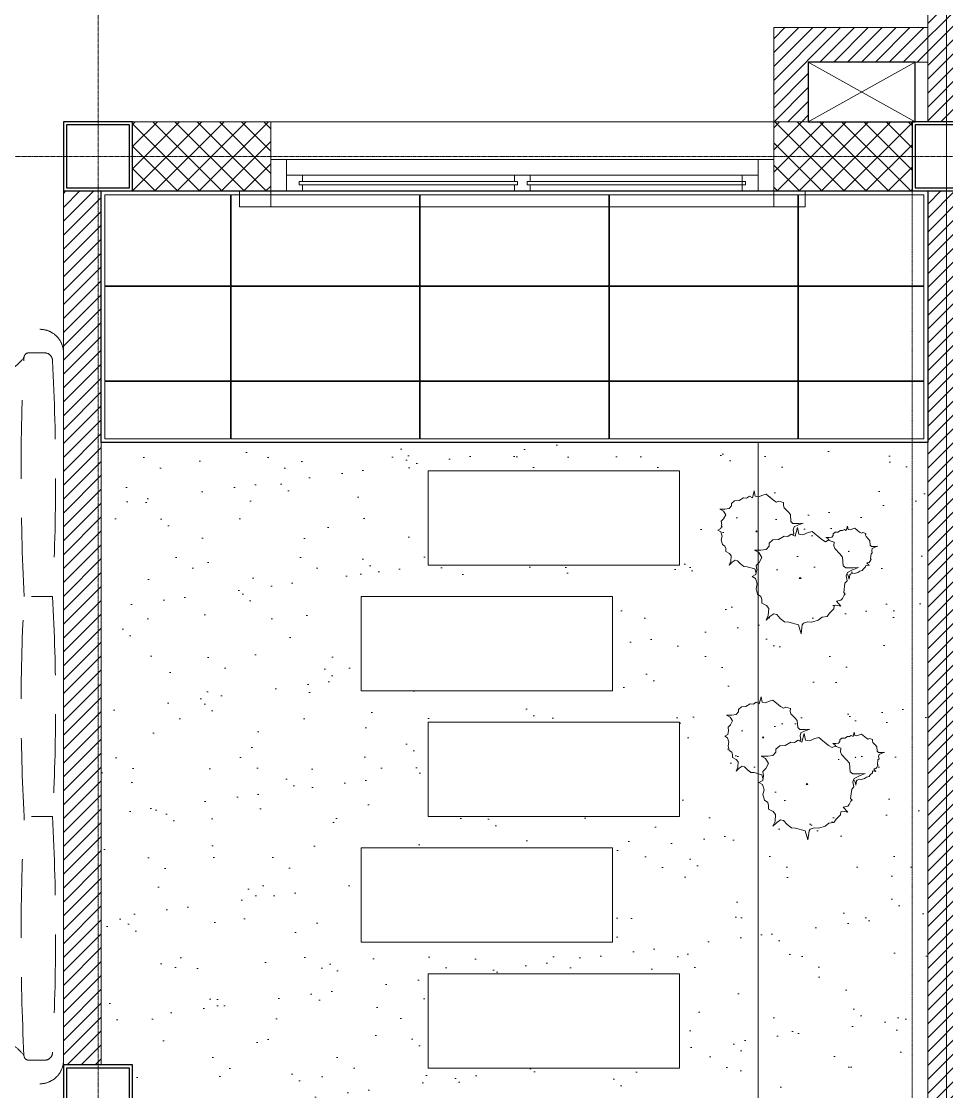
# Model space of a CAD drawing. Header units: millimetres. Extents: x 0 to 71617, y -15450 to 30894.
# Drawn here: x 33563 to 36507, y 20672 to 24076 of the extents above; entities that cross this region are included whole.
import ezdxf

# ---------------------------------------------------------------- set-up
doc = ezdxf.new("R2010")
doc.units = ezdxf.units.MM
doc.linetypes.add('CENTER2', pattern=[1.125, 0.75, -0.125, 0.125, -0.125])
doc.linetypes.add('HIDDEN', pattern=[0.375, 0.25, -0.125])
for name, color, linetype, lineweight in [('A-elevation 0.1(8)', 251, 'Continuous', 9), ('axis', 40, 'CENTER2', 5), ('DIM2', 4, 'Continuous', 5), ('Floor Hatch', 149, 'Continuous', 5), ('Furniture', 36, 'Continuous', 5), ('Hatch', 8, 'Continuous', 5), ('LINE-DETAIL-SAKURA', 2, 'Continuous', 30), ('tree', 251, 'Continuous', 0), ('Wall Brick', 5, 'Continuous', 15), ('Window', 133, 'Continuous', 5)]:
    doc.layers.add(name, color=color, linetype=linetype, lineweight=lineweight)
for name, color, linetype in [('COL', 5, 'Continuous'), ('DIM', 4, 'Continuous'), ('Floor tile', 44, 'Continuous'), ('WINDOW-PLAN-PANEL', 15, 'Continuous')]:
    doc.layers.add(name, color=color, linetype=linetype)
pattern_1 = [(45, (-2110, -10510), (-22.097087, 22.097087), [])]

# ---------------------------------------------------------------- blocks, each defined once
blk = doc.blocks.new('AD2')
at = {"layer": 'Hatch'}
for points in [[(-100, 0), (0, 0), (0, -50), (-100, -50)], [(1700, 0), (1600, 0), (1600, -50), (1700, -50)]]:
    blk.add_lwpolyline(points, close=True, dxfattribs=at)
blk.add_lwpolyline([(0, -50), (1600, -50)], dxfattribs=at)
at = {"layer": 'Window'}
blk.add_line((1550, 100), (50, 100), dxfattribs=at)
for points in [[(0, 0), (0, 100), (50, 100), (50, 0)], [(50, 0), (50, 50), (100, 50), (100, 0)], [(785, 30), (90, 30), (90, 20), (785, 20)], [(815, 30), (1510, 30), (1510, 20), (815, 20)]]:
    blk.add_lwpolyline(points, close=True, dxfattribs=at)
for points in [[(1550, 100), (1550, 0), (1600, 0), (1600, 100), (1550, 100)], [(775, 20), (775, 0), (100, 0), (100, 50), (775, 50), (775, 30)], [(825, 30), (825, 50), (775, 50), (775, 30)], [(825, 30), (825, 50), (1500, 50), (1500, 30)], [(775, 0), (50, 0)], [(775, 20), (775, 0), (825, 0), (825, 20)], [(1500, 20), (1500, 0), (825, 0), (825, 20)]]:
    blk.add_lwpolyline(points, dxfattribs=at)
at = {"layer": 'Window', "elevation": 0}
blk.add_lwpolyline([(1500, 30), (1500, 50), (1550, 50), (1550, 0), (1500, 0), (1500, 20)], dxfattribs=at)
blk = doc.blocks.new('GRIDLINE-GF')
at = {"layer": 'axis'}
for p, q in [((10600, -6362.2, -0.1), (10600, 12546.8)), ((48410, 6500), (-4020, 6500))]:
    blk.add_line(p, q, dxfattribs=at)
blk = doc.blocks.new('SHALF')
at = {"layer": 'Hatch'}
for points in [[(15285, 95), (15625, -95)], [(15625, 95), (15285, -95)]]:
    blk.add_lwpolyline(points, dxfattribs=at)
blk = doc.blocks.new('2D WALL G.F')
at = {"layer": 'Hatch'}
h = blk.add_hatch(dxfattribs=at)
h.set_pattern_fill('LINE', color=256, scale=250, angle=45, style=0)
h.set_pattern_definition(pattern_1)
h.paths.add_polyline_path([(9150, 3370), (9590, 3370), (9590, 3290), (9730, 3290), (9730, 3390), (10390, 3390), (10390, 3510), (9150, 3510)])
h.paths.add_polyline_path([(8070, 3370), (8070, 3370), (8000, 3370), (8000, 3510), (8550, 3510), (8550, 3370)])
h.paths.add_polyline_path([(8110, 1210), (9730, 1210), (9730, 2490), (9590, 2490), (9590, 1340), (8110, 1340)])
h.paths.add_polyline_path([(9210.2, -2590), (9210, 110), (9730, 110), (9730, -10), (9330, -10), (9330, -2590)])
h.paths.add_polyline_path([(9210, -3490), (9210, -3390), (9330, -3390), (9330, -3490)])
h.paths.add_polyline_path([(10610, 3510), (10710, 3510), (10710, 3390), (10610, 3390)])
h.paths.add_polyline_path([(14210, 3390), (15890, 3390), (15890, 3510), (14210, 3510)])
h.paths.add_polyline_path([(16060, 3390), (15940, 3390), (15940, 110), (16060, 110)])
h.paths.add_polyline_path([(15560, 110), (15560, 300), (15940, 300), (15940, 410), (15450, 410), (15450, 110)])
h.paths.add_polyline_path([(13190, -110), (13310, -110), (13310, -2890), (13190, -2890)])
h = blk.add_hatch(dxfattribs=at)
h.set_pattern_fill('NET', color=256, scale=400, angle=135, style=0)
h.set_pattern_definition([(135, (-2110, -10510), (-35.35534, -35.35534), []), (225, (-2110, -10510), (35.35534, -35.35534), [])])
h.paths.add_polyline_path([(13190, -3110), (13190, -3490), (12750, -3490), (12750, -3710), (13410, -3710), (13410, -3110)])
h.paths.add_polyline_path([(13410, -110), (13850, -110), (13850, 110), (13410, 110)])
h.paths.add_polyline_path([(15450, 110), (15890, 110), (15890, -110), (15450, -110)])
h = blk.add_hatch(dxfattribs=at)
h.set_pattern_fill('LINE', color=256, scale=250, angle=45, style=0)
h.set_pattern_definition(pattern_1)
h.paths.add_polyline_path([(15940, -110), (16060, -110), (16060, -4590), (15940, -4590)])
h.paths.add_polyline_path([(15940, -5410), (16060, -5410), (16060, -10290), (15940, -10290)])
h = blk.add_hatch(dxfattribs=at)
h.set_pattern_fill('LINE', color=256, scale=250, angle=45, style=0)
h.set_pattern_definition(pattern_1)
h.paths.add_polyline_path([(16060, -110), (15940, -110), (15940, -4590), (16060, -4590)])
h.paths.add_polyline_path([(16060, -5410), (15940, -5410), (15940, -10290), (16060, -10290)])
at = {"layer": 'Hatch', "color": 3, "linetype": 'HIDDEN', "elevation": 7.9}
blk.add_lwpolyline([(16000, -10500), (8000, -10500), (8000, 5500), (16000, 5500)], close=True, dxfattribs=at)
at = {"layer": 'Wall Brick'}
for points in [[(15940, 3390), (16060, 3390), (16060, 110), (15940, 110)], [(16060, 3390), (15940, 3390), (15940, 110), (16060, 110)], [(13410, -110), (13850, -110), (13850, 110), (13410, 110)], [(13850, 110), (13850, -110), (15450, -110), (15450, 110)], [(15450, 110), (15890, 110), (15890, -110), (15450, -110)], [(13190, -110), (13310, -110), (13310, -2890), (13190, -2890)], [(15940, -110), (16060, -110), (16060, -4590), (15940, -4590)], [(16060, -110), (15940, -110), (15940, -4590), (16060, -4590)]]:
    blk.add_lwpolyline(points, close=True, dxfattribs=at)
blk.add_lwpolyline([(15560, 110), (15560, 300), (15940, 300), (15940, 410), (15450, 410), (15450, 110), (15560, 110)], dxfattribs=at)
blk.add_blockref('SHALF', (275, 205), dxfattribs=at)
blk = doc.blocks.new('A$C71EB56D8')
at = {"layer": 'Furniture', "linetype": 'HIDDEN'}
for p, q in [((0.825, 1.2), (0.075, 1.2)), ((0.7, 1.05), (0.7, 1.2)), ((0.9104, 1.2), (1.8604, 1.2)), ((0.85, 0), (0.85, 1.175)), ((0.8854, 1.175), (0.8854, 0.375)), ((1.8854, 1.175), (1.8854, 0.375)), ((0, 1.125), (0, 0)), ((0.1107, 1.125), (0.06, 1.125)), ((0.7, 1.05), (0.25, 1.05)), ((0.852, 0.35), (0.035, 0.35)), ((0.25, 0), (0.25, 0.35)), ((0.9104, 0.35), (1.8604, 0.35)), ((0, -1.125), (0, 0)), ((0.25, 0), (0.25, -0.35)), ((0.85, 0), (0.85, -1.175)), ((0.852, -0.35), (0.035, -0.35)), ((0.7, -1.05), (0.25, -1.05)), ((0.7, -1.05), (0.7, -1.2)), ((0.1107, -1.125), (0.06, -1.125)), ((0.825, -1.2), (0.075, -1.2))]:
    blk.add_line(p, q, dxfattribs=at)
blk.add_lwpolyline([(0.825, -1.2), (2.2854, -1.2, 0.414214), (2.3854, -1.1), (2.3854, 0.95, 0.414214), (2.2854, 1.05), (1.8854, 1.05)], format="xyb", dxfattribs=at)
blk.add_circle((1.55, -0.35), 0.4, dxfattribs=at)
for centre, radius, start, end in [((0.075, 1.125), 0.075, 90, 180), ((0.825, 1.175), 0.025, 0, 90), ((0.9104, 1.175), 0.025, 90, 180), ((1.8604, 1.175), 0.025, 0, 90), ((0.06, 1.1), 0.025, 90, 180), ((0.1107, 1.11), 0.015, 2.703, 90), ((7.0416, 0.725), 7.0166, 176.93639, 183.06361), ((-7.3545, 0.7371), 7.4895, 357.03725, 2.85926), ((0.2466, 1.2007), 0.1507, 216.6573, 271.2862), ((-5.87, 0.7), 6.13, 356.72682, 3.27318), ((0.9104, 0.375), 0.025, 180, 270), ((1.8604, 0.375), 0.025, 270, 0), ((6.1532, 0), 6.1282, 176.72589, 183.27411), ((-5.9866, 0), 6.1216, 356.72233, 3.27767), ((7.0416, -0.725), 7.0166, 176.93639, 183.06361), ((-7.3545, -0.7371), 7.4895, 357.14074, 2.96275), ((-5.87, -0.7), 6.13, 356.72682, 3.27318), ((0.2466, -1.2007), 0.1507, 88.7138, 143.3427), ((0.06, -1.1), 0.025, 180, 270), ((0.1107, -1.11), 0.015, 270, 357.297), ((0.075, -1.125), 0.075, 180, 270), ((0.825, -1.175), 0.025, 270, 0)]:
    blk.add_arc(centre, radius, start, end, dxfattribs=at)
blk = doc.blocks.new('FURNITURE-GF')
at = {"layer": 'Furniture', "xscale": -1000, "yscale": 1000, "zscale": 1000}
blk.add_blockref('A$C71EB56D8', (10490, 1250), dxfattribs=at)
blk = doc.blocks.new('trees top 024')
at = {"color": 0}
for p, q in [((-1.515, 2.858), (-1.577, 2.629)), ((-1.484, 2.679), (-1.515, 2.858)), ((-2.166, 2.53), (-2.267, 2.44)), ((-2.019, 2.54), (-2.166, 2.53)), ((-1.872, 2.629), (-2.019, 2.54)), ((-1.771, 2.619), (-1.872, 2.629)), ((-1.678, 2.679), (-1.771, 2.619)), ((-1.577, 2.629), (-1.678, 2.679)), ((-1.376, 2.659), (-1.484, 2.679)), ((-1.236, 2.719), (-1.376, 2.659)), ((-1.128, 2.748), (-1.236, 2.719)), ((-0.872, 2.54), (-1.128, 2.748)), ((-0.779, 2.48), (-0.872, 2.54)), ((-0.701, 2.52), (-0.779, 2.48)), ((-0.546, 2.47), (-0.701, 2.52)), ((-2.655, 2.252), (-2.538, 2.192)), ((-2.484, 2.252), (-2.655, 2.252)), ((-2.538, 2.192), (-2.461, 2.063)), ((-2.345, 2.272), (-2.484, 2.252)), ((-2.267, 2.361), (-2.345, 2.272)), ((-2.267, 2.44), (-2.267, 2.361)), ((-0.554, 2.371), (-0.546, 2.47)), ((-0.531, 2.301), (-0.554, 2.371)), ((-0.399, 2.162), (-0.531, 2.301)), ((-0.322, 2.073), (-0.399, 2.162)), ((-2.531, 1.934), (-2.608, 1.854)), ((-2.608, 1.854), (-2.593, 1.735)), ((-2.461, 2.063), (-2.531, 1.934)), ((-0.306, 1.844), (-0.322, 2.073)), ((-0.236, 1.785), (-0.306, 1.844)), ((-0.043, 1.785), (-0.236, 1.785)), ((-0.058, 1.735), (0.097, 1.795)), ((0.097, 1.795), (-0.043, 1.785)), ((-2.616, 1.616), (-2.717, 1.556)), ((-2.717, 1.556), (-2.624, 1.506)), ((-2.624, 1.506), (-2.577, 1.367)), ((-2.593, 1.735), (-2.616, 1.616)), ((-1.446, 1.536), (-1.469, 1.506)), ((-1.469, 1.506), (-1.422, 1.506)), ((-1.422, 1.506), (-1.446, 1.536)), ((-0.291, 1.428), (-0.407, 1.354)), ((-0.165, 1.366), (-0.291, 1.428)), ((-0.25, 1.397), (-0.205, 1.447)), ((-0.229, 1.576), (-0.198, 1.665)), ((-0.205, 1.447), (-0.229, 1.576)), ((-0.198, 1.665), (-0.058, 1.735)), ((-0.087, 1.652), (-0.165, 1.366)), ((-0.048, 1.428), (-0.087, 1.652)), ((0.087, 1.404), (-0.048, 1.428)), ((0.262, 1.478), (0.087, 1.404)), ((0.397, 1.515), (0.262, 1.478)), ((0.717, 1.255), (0.397, 1.515)), ((1.155, 1.49), (1.092, 1.434)), ((1.092, 1.434), (1.092, 1.384)), ((1.247, 1.496), (1.155, 1.49)), ((1.339, 1.552), (1.247, 1.496)), ((1.402, 1.546), (1.339, 1.552)), ((1.461, 1.583), (1.402, 1.546)), ((1.524, 1.552), (1.461, 1.583)), ((1.562, 1.695), (1.524, 1.552)), ((1.582, 1.583), (1.562, 1.695)), ((1.65, 1.57), (1.582, 1.583)), ((1.737, 1.608), (1.65, 1.57)), ((1.805, 1.626), (1.737, 1.608)), ((1.964, 1.496), (1.805, 1.626)), ((2.023, 1.459), (1.964, 1.496)), ((2.071, 1.483), (2.023, 1.459)), ((2.168, 1.452), (2.071, 1.483)), ((2.163, 1.39), (2.168, 1.452)), ((-2.577, 1.367), (-2.608, 1.238)), ((-2.608, 1.238), (-2.569, 1.089)), ((-2.569, 1.089), (-2.484, 1.029)), ((-0.901, 1.242), (-1.027, 1.13)), ((-1.027, 1.13), (-1.027, 1.031)), ((-0.717, 1.255), (-0.901, 1.242)), ((-0.533, 1.366), (-0.717, 1.255)), ((-0.407, 1.354), (-0.533, 1.366)), ((0.833, 1.18), (0.717, 1.255)), ((0.93, 1.23), (0.833, 1.18)), ((0.957, 1.316), (0.85, 1.316)), ((0.85, 1.316), (0.923, 1.279)), ((0.923, 1.279), (0.96, 1.217)), ((1.124, 1.168), (0.93, 1.23)), ((1.044, 1.328), (0.957, 1.316)), ((1.092, 1.384), (1.044, 1.328)), ((1.114, 1.043), (1.124, 1.168)), ((2.178, 1.347), (2.163, 1.39)), ((2.26, 1.26), (2.178, 1.347)), ((2.308, 1.204), (2.26, 1.26)), ((2.318, 1.061), (2.308, 1.204)), ((2.362, 1.024), (2.318, 1.061)), ((-2.484, 1.029), (-2.461, 0.95)), ((-2.461, 0.95), (-2.461, 0.851)), ((-2.461, 0.851), (-2.337, 0.791)), ((-2.337, 0.791), (-2.275, 0.711)), ((-2.275, 0.711), (-2.29, 0.533)), ((-1.298, 0.894), (-1.511, 0.894)), ((-1.511, 0.894), (-1.366, 0.82)), ((-1.366, 0.82), (-1.269, 0.658)), ((-1.124, 0.919), (-1.298, 0.894)), ((-1.027, 1.031), (-1.124, 0.919)), ((1.143, 0.956), (1.114, 1.043)), ((1.308, 0.783), (1.143, 0.956)), ((1.405, 0.671), (1.308, 0.783)), ((1.606, 0.869), (1.591, 0.85)), ((1.591, 0.85), (1.62, 0.85)), ((1.62, 0.85), (1.606, 0.869)), ((2.328, 0.62), (2.347, 0.775)), ((2.347, 0.775), (2.381, 0.813)), ((2.483, 1.024), (2.362, 1.024)), ((2.366, 0.893), (2.386, 0.949)), ((2.381, 0.813), (2.366, 0.893)), ((2.386, 0.949), (2.473, 0.993)), ((2.473, 0.993), (2.57, 1.03)), ((2.57, 1.03), (2.483, 1.024)), ((-2.29, 0.533), (-2.345, 0.403)), ((-2.345, 0.403), (-2.244, 0.503)), ((-2.244, 0.503), (-2.143, 0.572)), ((-2.143, 0.572), (-2.066, 0.552)), ((-2.066, 0.552), (-1.973, 0.453)), ((-1.973, 0.453), (-1.856, 0.364)), ((-1.856, 0.364), (-1.748, 0.354)), ((-1.748, 0.354), (-1.492, 0.284)), ((-1.356, 0.497), (-1.453, 0.397)), ((-1.453, 0.397), (-1.434, 0.248)), ((-1.269, 0.658), (-1.356, 0.497)), ((1.424, 0.385), (1.405, 0.671)), ((1.511, 0.311), (1.424, 0.385)), ((2.163, 0.347), (2.168, 0.397)), ((2.168, 0.397), (2.192, 0.409)), ((2.192, 0.409), (2.279, 0.39)), ((2.207, 0.477), (2.279, 0.49)), ((2.279, 0.39), (2.207, 0.477)), ((2.279, 0.49), (2.304, 0.521)), ((2.304, 0.521), (2.333, 0.577)), ((2.352, 0.589), (2.328, 0.62)), ((2.333, 0.577), (2.352, 0.589)), ((-1.463, 0.099), (-1.589, 0.025)), ((-1.589, 0.025), (-1.473, -0.037)), ((-1.492, 0.284), (-1.451, 0.142)), ((-1.434, 0.248), (-1.463, 0.099)), ((0, 0), (-0.029, -0.037)), ((0.029, -0.037), (0, 0)), ((1.754, 0.311), (1.511, 0.311)), ((1.521, 0.05), (1.56, 0.161)), ((1.55, -0.112), (1.521, 0.05)), ((1.539, 0.096), (1.577, 0.086)), ((1.56, 0.161), (1.734, 0.248)), ((1.577, 0.086), (1.62, -0.063)), ((1.62, -0.063), (1.64, 0.086)), ((1.64, 0.086), (1.659, 0.111)), ((1.659, 0.111), (1.727, 0.136)), ((1.727, 0.136), (1.8, 0.13)), ((1.734, 0.248), (1.928, 0.323)), ((1.928, 0.323), (1.754, 0.311)), ((1.8, 0.13), (1.906, 0.161)), ((1.906, 0.161), (1.969, 0.21)), ((1.969, 0.21), (2.052, 0.223)), ((2.052, 0.223), (2.09, 0.279)), ((2.09, 0.279), (2.163, 0.347)), ((-1.473, -0.037), (-1.415, -0.211)), ((-1.415, -0.211), (-1.453, -0.373)), ((-0.029, -0.037), (0.029, -0.037)), ((1.444, -0.497), (1.482, -0.186)), ((1.482, -0.186), (1.55, -0.112)), ((-1.453, -0.373), (-1.405, -0.559)), ((-1.405, -0.559), (-1.298, -0.634)), ((-1.298, -0.634), (-1.269, -0.733)), ((1.347, -0.758), (1.395, -0.696)), ((1.395, -0.696), (1.453, -0.584)), ((1.492, -0.559), (1.444, -0.497)), ((1.453, -0.584), (1.492, -0.559)), ((-1.269, -0.733), (-1.269, -0.857)), ((-1.269, -0.857), (-1.114, -0.932)), ((-1.114, -0.932), (-1.037, -1.031)), ((-1.037, -1.031), (-1.056, -1.255)), ((0.969, -1.18), (1.114, -1.043)), ((1.114, -1.043), (1.124, -0.944)), ((1.124, -0.944), (1.172, -0.919)), ((1.172, -0.919), (1.347, -0.956)), ((1.201, -0.783), (1.347, -0.758)), ((1.347, -0.956), (1.201, -0.783)), ((-1.056, -1.255), (-1.124, -1.416)), ((-1.124, -1.416), (-0.998, -1.292)), ((-0.998, -1.292), (-0.872, -1.205)), ((-0.872, -1.205), (-0.775, -1.23)), ((-0.775, -1.23), (-0.659, -1.354)), ((-0.659, -1.354), (-0.514, -1.466)), ((0.601, -1.416), (0.727, -1.317)), ((0.727, -1.317), (0.891, -1.292)), ((0.891, -1.292), (0.969, -1.18)), ((-0.514, -1.466), (-0.378, -1.478)), ((-0.378, -1.478), (-0.058, -1.565)), ((-0.058, -1.565), (0.029, -1.863)), ((0.029, -1.863), (0.068, -1.565)), ((0.068, -1.565), (0.107, -1.515)), ((0.107, -1.515), (0.242, -1.466)), ((0.242, -1.466), (0.388, -1.478)), ((0.388, -1.478), (0.601, -1.416))]:
    blk.add_line(p, q, dxfattribs=at)
blk = doc.blocks.new('tree0002')
at = {"color": 0, "xscale": 500, "yscale": 500, "zscale": 500}
blk.add_blockref('trees top 024', (1737266, 70360), dxfattribs=at)
blk = doc.blocks.new('LANDSCAPE SITE')
h = blk.add_hatch()
h.set_pattern_fill('AR-SAND', color=256, scale=5, angle=180, style=0)
h.paths.add_polyline_path([(15410, 3790), (15410, 7510), (15310, 7510), (15310, 9490), (17400, 9490), (17400, 3790)])
h.paths.add_polyline_path([(16937.1, 5000), (16937.1, 4700), (16137.1, 4700), (16137.1, 5000)], flags=16)
h.paths.add_polyline_path([(17150, 5400), (17150, 5100), (16350, 5100), (16350, 5400)], flags=16)
h.paths.add_polyline_path([(16937.1, 5800), (16937.1, 5500), (16137.1, 5500), (16137.1, 5800)], flags=16)
h.paths.add_polyline_path([(16937.1, 6200), (16937.1, 5900), (16137.1, 5900), (16137.1, 6200)], flags=16)
h.paths.add_polyline_path([(17150, 6600), (17150, 6300), (16350, 6300), (16350, 6600)], flags=16)
h.paths.add_polyline_path([(17150, 7000), (17150, 6700), (16350, 6700), (16350, 7000)], flags=16)
h.paths.add_polyline_path([(16938, 7400), (16938, 7100), (16138, 7100), (16138, 7400)], flags=16)
h.paths.add_polyline_path([(17150, 7800), (17150, 7500), (16350, 7500), (16350, 7800)], flags=16)
h.paths.add_polyline_path([(16937.1, 8200), (16937.1, 7900), (16137.1, 7900), (16137.1, 8200)], flags=16)
h.paths.add_polyline_path([(17150, 8600), (17150, 8300), (16350, 8300), (16350, 8600)], flags=16)
h.paths.add_polyline_path([(16937.1, 9000), (16937.1, 8700), (16137.1, 8700), (16137.1, 9000)], flags=16)
h.paths.add_polyline_path([(17150, 9400), (17150, 9100), (16350, 9100), (16350, 9400)], flags=16)
h = blk.add_hatch()
h.set_pattern_fill('AR-SAND', color=256, scale=5, angle=180, style=0)
h.paths.add_polyline_path([(17400, 730.5), (17400, 9490), (17940, 9490), (17940, 5810), (17890, 5810), (17890, 4990), (17940, 4990), (17940, 110), (17894.8, 110), (17894.8, 730.5)])
at = {"elevation": 0}
for points in [[(15410, 3790), (15410, 7510), (15310, 7510), (15310, 9490), (17400, 9490), (17400, 3790)], [(17400, 730.5), (17400, 9490), (17940, 9490), (17940, 5810), (17890, 5810), (17890, 4990), (17940, 4990), (17940, 110), (17894.8, 110), (17894.8, 730.5)]]:
    blk.add_lwpolyline(points, close=True, dxfattribs=at)
at = {"xscale": 0.1925586510379964, "yscale": 0.1925586510379964, "zscale": 0.1925586510379964}
for p in [(-316991.6, -4487.6, 0), (-316991.6, -4487.6, 0), (-316969.9, -5142.9, 0)]:
    blk.add_blockref('tree0002', p, dxfattribs=at)
blk = doc.blocks.new('Col-1')
at = {"layer": 'COL'}
for points in [[(-10, -10), (210, -10), (210, 210), (-10, 210)], [(0, 0), (200, 0), (200, 200), (0, 200)]]:
    blk.add_lwpolyline(points, close=True, dxfattribs=at)
blk = doc.blocks.new('COL-GF1')
at = {"layer": 'COL'}
for p in [(13200, 5200), (15900, 5200), (13200, 2200)]:
    blk.add_blockref('Col-1', p, dxfattribs=at)
blk = doc.blocks.new('FENCE1')
at = {"layer": 'Hatch', "color": 3}
blk.add_lwpolyline([(18000, -100), (10000, -100), (10000, 15900), (18000, 15900)], close=True, dxfattribs=at)

msp = doc.modelspace()

# ---------------------------------------------------------------- linework, layer by layer
at = {"layer": 'A-elevation 0.1(8)', "elevation": 0}
for points in [[(35656.5, 22646.7), (35656.5, 22346.7), (34856.5, 22346.7), (34856.5, 22646.7)], [(35443.7, 22246.7), (35443.7, 21946.7), (34643.7, 21946.7), (34643.7, 22246.7)], [(35656.5, 21846.7), (35656.5, 21546.7), (34856.5, 21546.7), (34856.5, 21846.7)], [(35443.7, 21446.7), (35443.7, 21146.7), (34643.7, 21146.7), (34643.7, 21446.7)], [(35656.5, 21046.7), (35656.5, 20746.7), (34856.5, 20746.7), (34856.5, 21046.7)]]:
    msp.add_lwpolyline(points, close=True, dxfattribs=at)
at = {"layer": 'DIM', "elevation": 0}
msp.add_lwpolyline([(36406.5, 23946.7), (36066.5, 23946.7), (36066.5, 23756.7), (36406.5, 23756.7)], close=True, dxfattribs=at)
at = {"layer": 'Floor Hatch', "ltscale": 100, "elevation": 0}
for points in [[(34227.5, 23524.7), (33828.5, 23524.7), (33828.5, 23234.7), (34227.5, 23234.7)], [(34829.5, 23234.7), (34229.5, 23234.7), (34229.5, 23524.7), (34829.5, 23524.7)], [(35431.5, 23234.7), (34831.5, 23234.7), (34831.5, 23524.7), (35431.5, 23524.7)], [(36033.5, 23234.7), (35433.5, 23234.7), (35433.5, 23524.7), (36033.5, 23524.7)], [(36434.5, 23524.7), (36035.5, 23524.7), (36035.5, 23234.7), (36434.5, 23234.7)], [(34227.5, 23232.7), (33828.5, 23232.7), (33828.5, 22932.7), (34227.5, 22932.7)], [(34829.5, 22932.7), (34229.5, 22932.7), (34229.5, 23232.7), (34829.5, 23232.7)], [(35431.5, 22932.7), (34831.5, 22932.7), (34831.5, 23232.7), (35431.5, 23232.7)], [(36033.5, 22932.7), (35433.5, 22932.7), (35433.5, 23232.7), (36033.5, 23232.7)], [(36434.5, 23232.7), (36035.5, 23232.7), (36035.5, 22932.7), (36434.5, 22932.7)], [(34227.5, 22930.7), (33828.5, 22930.7), (33828.5, 22748.7), (34227.5, 22748.7)], [(34829.5, 22930.7), (34229.5, 22930.7), (34229.5, 22748.7), (34829.5, 22748.7)], [(35431.5, 22930.7), (34831.5, 22930.7), (34831.5, 22748.7), (35431.5, 22748.7)], [(36033.5, 22930.7), (35433.5, 22930.7), (35433.5, 22748.7), (36033.5, 22748.7)], [(36434.5, 22930.7), (36035.5, 22930.7), (36035.5, 22748.7), (36434.5, 22748.7)]]:
    msp.add_lwpolyline(points, close=True, dxfattribs=at)
at = {"layer": 'Floor tile', "elevation": 0}
msp.add_lwpolyline([(33816.5, 23536.7), (36446.5, 23536.7), (36446.5, 22736.7), (33816.5, 22736.7)], close=True, dxfattribs=at)
at = {"layer": 'WINDOW-PLAN-PANEL', "linetype": 'HIDDEN', "lineweight": 9, "elevation": 0}
msp.add_lwpolyline([(28506.5, 16646.2), (33916.5, 16646.2), (33916.5, 18236.7), (36396.5, 18236.7), (36396.5, 23536.7)], dxfattribs=at)

# ---------------------------------------------------------------- block references
at = {"layer": 'DIM2'}
msp.add_blockref('GRIDLINE-GF', (23206.5, 17146.7, 0), dxfattribs=at)
at = {"layer": 'Furniture'}
msp.add_blockref('FURNITURE-GF', (23206.5, 20646.7, 0), dxfattribs=at)
at = {"layer": 'LINE-DETAIL-SAKURA'}
for name, p in [('FENCE1', (18506.5, 13247.1, 15.9)), ('COL-GF1', (20506.5, 18346.7, 0))]:
    msp.add_blockref(name, p, dxfattribs=at)
at = {"layer": 'tree'}
msp.add_blockref('LANDSCAPE SITE', (18506.5, 13246.7), dxfattribs=at)
at = {"layer": 'Wall Brick', "color": 1}
msp.add_blockref('2D WALL G.F', (20506.5, 23646.7, 0), dxfattribs=at)
at = {"layer": 'Window', "xscale": -1}
msp.add_blockref('AD2', (35956.5, 23536.7, 0), dxfattribs=at)

doc.saveas('drawing.dxf')
